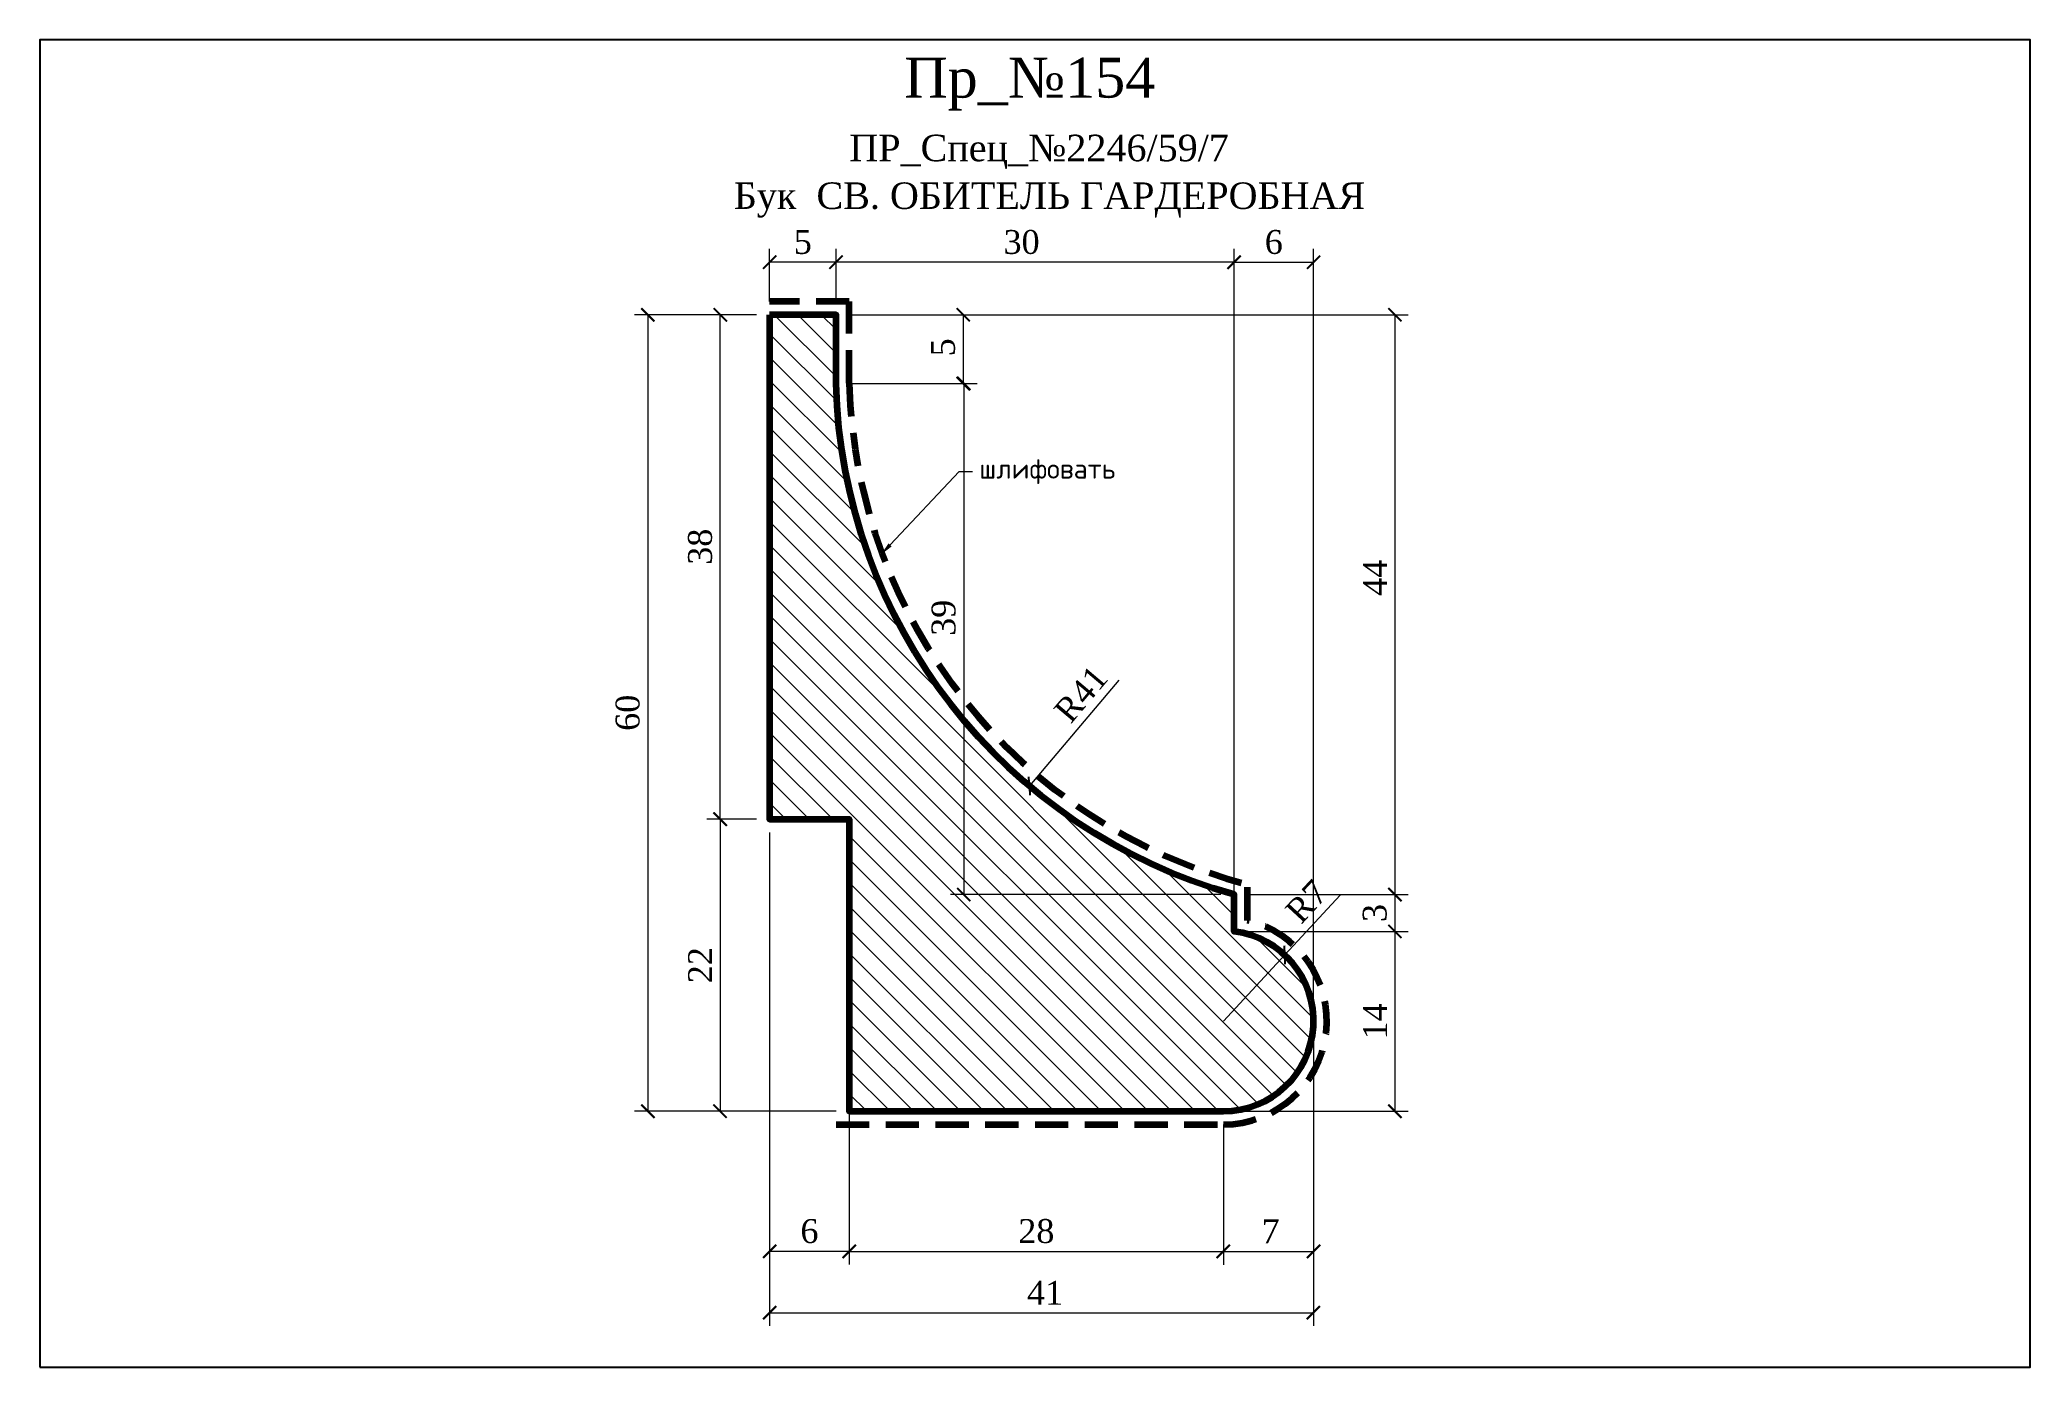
# Model space of a CAD drawing. Header units: millimetres. Extents: x 303871 to 304021, y -91521 to -91421.
import ezdxf
from ezdxf import colors
from ezdxf.entities.mleader import LeaderData, LeaderLine
from ezdxf.math import Vec2, Vec3

# ---------------------------------------------------------------- set-up
doc = ezdxf.new("R2010")
doc.units = ezdxf.units.MM
doc.header["$MEASUREMENT"] = 0
doc.linetypes.add('HIDDEN', pattern=[0.375, 0.25, -0.125])
doc.layers.add('Outside panel', color=7, linetype='Continuous', lineweight=18, true_color=0x7f5e57)
for name, color, linetype, lineweight in [('линия 15', 7, 'Continuous', 15), ('линия 50', 1, 'Continuous', 211), ('служебный слой РАЗМЕРЫ', 7, 'Continuous', 9)]:
    doc.layers.add(name, color=color, linetype=linetype, lineweight=lineweight)
doc.layers.add('размеры в модели', color=7, linetype='Continuous')
doc.styles.add('ELECT', font='times.ttf')
doc.styles.get("Standard").update_dxf_attribs({"font": 'times.ttf'})
doc.styles.add('ЕСКД профили текст', font='isocpeur.ttf')
doc.dimstyles.new('M_1', dxfattribs={"dimtxt": 1.8, "dimasz": 1, "dimexe": 1, "dimexo": 1, "dimgap": 0.6, "dimtad": 1, "dimdec": 0, "dimdsep": 46, "dimtxsty": 'Standard', "dimblk": 'ARCHTICK', "dimcen": -5, "dimclrd": 7, "dimclre": 7, "dimclrt": 7, "dimadec": 0, "dimazin": 0, "dimtfac": 1, "dimtdec": 0, "dimtmove": 0, "dimatfit": 3, "dimfxl": 1, "dimtolj": 1, "dimtzin": 0, "dimlwd": 5, "dimlwe": 5, "dimarcsym": 0})

# ---------------------------------------------------------------- blocks, each defined once
blk = doc.blocks.new('_ArchTick')
at = {"color": 0, "linetype": 'ByBlock', "const_width": 0.15}
blk.add_lwpolyline([(-0.5, -0.5), (0.5, 0.5)], dxfattribs=at)
blk = doc.blocks.new('*D18')
at = {"layer": 'Defpoints', "color": 0, "ltscale": 1000, "transparency": 16777216}
for p in [(303967.0706437639, -91494.69691581768), (303960.2767758623, -91501.49101898039), (303967.0706437639, -91512.05752126995)]:
    blk.add_point(p, dxfattribs=at)
at = {"layer": 'линия 15', "color": 7, "lineweight": 5, "ltscale": 1000, "transparency": 16777216}
for p, q in [((303967.0706437639, -91495.69691581768), (303967.0706437639, -91513.05752126995)), ((303960.2767758623, -91502.49101898039), (303960.2767758623, -91513.05752126995)), ((303960.2767758623, -91512.05752126995), (303967.0706437639, -91512.05752126995))]:
    blk.add_line(p, q, dxfattribs=at)
at = {"layer": 'линия 15', "color": 7, "lineweight": 5, "ltscale": 1000, "transparency": 16777216, "rotation": 180}
blk.add_blockref('_ArchTick', (303960.2767758623, -91512.05752126995), dxfattribs=at)
at = {"layer": 'линия 15', "color": 7, "lineweight": 5, "ltscale": 1000, "transparency": 16777216}
blk.add_blockref('_ArchTick', (303967.0706437639, -91512.05752126995), dxfattribs=at)
at = {"layer": 'линия 15', "color": 7, "ltscale": 1000, "transparency": 16777216, "insert": (303963.8347414533, -91510.5393525605), "char_height": 1.8, "attachment_point": 5}
blk.add_mtext('\\A1;7', dxfattribs=at)
blk = doc.blocks.new('*D17')
at = {"layer": 'Defpoints', "color": 0, "ltscale": 1000, "transparency": 16777216}
for p in [(303932.5909132077, -91446.66781898042), (303940.7133019039, -91485.1678189804), (303961.0827758623, -91485.1678189804)]:
    blk.add_point(p, dxfattribs=at)
at = {"layer": 'линия 15', "color": 7, "lineweight": 5, "ltscale": 1000, "transparency": 16777216}
for p, q in [((303933.5909132077, -91446.66781898042), (303941.7133019039, -91446.66781898042)), ((303940.7133019039, -91446.66781898042), (303940.7133019039, -91485.1678189804)), ((303960.0827758623, -91485.1678189804), (303939.7133019039, -91485.1678189804))]:
    blk.add_line(p, q, dxfattribs=at)
for p, rotation in [((303940.7133019039, -91446.66781898042), 90), ((303940.7133019039, -91485.1678189804), 270)]:
    blk.add_blockref('_ArchTick', p, dxfattribs=dict(at, rotation=rotation))
at = {"layer": 'линия 15', "color": 7, "ltscale": 1000, "transparency": 16777216, "insert": (303939.1951331944, -91464.32015683784), "char_height": 1.8, "attachment_point": 5, "rotation": 90}
blk.add_mtext('\\A1;39', dxfattribs=at)
blk = doc.blocks.new('*D16')
at = {"layer": 'Defpoints', "color": 0, "ltscale": 1000, "transparency": 16777216}
for p in [(303931.0827758623, -91441.49101898039), (303931.0827758623, -91446.6678189804), (303940.6717776859, -91446.6678189804)]:
    blk.add_point(p, dxfattribs=at)
at = {"layer": 'линия 15', "color": 7, "lineweight": 5, "ltscale": 1000, "transparency": 16777216}
for p, q in [((303932.0827758623, -91441.49101898039), (303941.6717776859, -91441.49101898039)), ((303940.6717776859, -91441.49101898039), (303940.6717776859, -91446.6678189804)), ((303932.0827758623, -91446.6678189804), (303941.6717776859, -91446.6678189804))]:
    blk.add_line(p, q, dxfattribs=at)
for p, rotation in [((303940.6717776859, -91441.49101898039), 90), ((303940.6717776859, -91446.6678189804), 270)]:
    blk.add_blockref('_ArchTick', p, dxfattribs=dict(at, rotation=rotation))
at = {"layer": 'линия 15', "color": 7, "ltscale": 1000, "transparency": 16777216, "insert": (303939.1562045064, -91443.9437332562), "char_height": 1.8, "attachment_point": 5, "rotation": 90}
blk.add_mtext('\\A1;5', dxfattribs=at)
blk = doc.blocks.new('*D15')
at = {"layer": 'Defpoints', "color": 0, "ltscale": 1000, "transparency": 16777216}
for p in [(303961.0827758623, -91487.95081898039), (303960.2767758623, -91501.49101898039), (303973.202856689, -91501.49101898039)]:
    blk.add_point(p, dxfattribs=at)
at = {"layer": 'линия 15', "color": 7, "lineweight": 5, "ltscale": 1000, "transparency": 16777216}
for p, q in [((303962.0827758623, -91487.95081898039), (303974.202856689, -91487.95081898039)), ((303973.202856689, -91487.95081898039), (303973.202856689, -91501.49101898039)), ((303961.2767758623, -91501.49101898039), (303974.202856689, -91501.49101898039))]:
    blk.add_line(p, q, dxfattribs=at)
for p, rotation in [((303973.202856689, -91487.95081898039), 90), ((303973.202856689, -91501.49101898039), 270)]:
    blk.add_blockref('_ArchTick', p, dxfattribs=dict(at, rotation=rotation))
at = {"layer": 'линия 15', "color": 7, "ltscale": 1000, "transparency": 16777216, "insert": (303971.702856689, -91494.72091898033), "char_height": 1.8, "attachment_point": 5, "rotation": 90}
blk.add_mtext('\\A1;14', dxfattribs=at)
blk = doc.blocks.new('*D14')
at = {"layer": 'Defpoints', "color": 0, "ltscale": 1000, "transparency": 16777216}
for p in [(303961.0827758623, -91485.1678189804), (303961.0827758623, -91487.95081898039), (303973.2028566889, -91487.95081898039)]:
    blk.add_point(p, dxfattribs=at)
at = {"layer": 'линия 15', "color": 7, "lineweight": 5, "ltscale": 1000, "transparency": 16777216}
for p, q in [((303962.0827758623, -91485.1678189804), (303974.2028566889, -91485.1678189804)), ((303973.2028566889, -91485.1678189804), (303973.2028566889, -91487.95081898039)), ((303962.0827758623, -91487.95081898039), (303974.2028566889, -91487.95081898039))]:
    blk.add_line(p, q, dxfattribs=at)
for p, rotation in [((303973.2028566889, -91485.1678189804), 90), ((303973.2028566889, -91487.95081898039), 270)]:
    blk.add_blockref('_ArchTick', p, dxfattribs=dict(at, rotation=rotation))
at = {"layer": 'линия 15', "color": 7, "ltscale": 1000, "transparency": 16777216, "insert": (303971.6872835094, -91486.55931898033), "char_height": 1.8, "attachment_point": 5, "rotation": 90}
blk.add_mtext('\\A1;3', dxfattribs=at)
blk = doc.blocks.new('*D13')
at = {"layer": 'Defpoints', "color": 0, "ltscale": 1000, "transparency": 16777216}
for p in [(303931.0827758623, -91441.49101898039), (303961.0827758623, -91485.1678189804), (303973.2028566886, -91485.1678189804)]:
    blk.add_point(p, dxfattribs=at)
at = {"layer": 'линия 15', "color": 7, "lineweight": 5, "ltscale": 1000, "transparency": 16777216}
for p, q in [((303932.0827758623, -91441.49101898039), (303974.2028566886, -91441.49101898039)), ((303973.2028566886, -91441.49101898039), (303973.2028566886, -91485.1678189804)), ((303962.0827758623, -91485.1678189804), (303974.2028566886, -91485.1678189804))]:
    blk.add_line(p, q, dxfattribs=at)
for p, rotation in [((303973.2028566886, -91441.49101898039), 90), ((303973.2028566886, -91485.1678189804), 270)]:
    blk.add_blockref('_ArchTick', p, dxfattribs=dict(at, rotation=rotation))
at = {"layer": 'линия 15', "color": 7, "ltscale": 1000, "transparency": 16777216, "insert": (303971.7028566886, -91461.31036447248), "char_height": 1.8, "attachment_point": 5, "rotation": 90}
blk.add_mtext('\\A1;44', dxfattribs=at)
blk = doc.blocks.new('*D12')
at = {"layer": 'Defpoints', "color": 0, "ltscale": 1000, "transparency": 16777216}
for p in [(303967.0706437639, -91437.53230683462), (303961.0827758623, -91487.95081898033), (303967.0706437639, -91494.69691581768)]:
    blk.add_point(p, dxfattribs=at)
at = {"layer": 'линия 15', "color": 7, "lineweight": 5, "ltscale": 1000, "transparency": 16777216}
for p, q in [((303961.0827758623, -91486.95081898033), (303961.0827758623, -91436.53230683462)), ((303967.0706437639, -91493.69691581768), (303967.0706437639, -91436.53230683462)), ((303961.0827758623, -91437.53230683462), (303967.0706437639, -91437.53230683462))]:
    blk.add_line(p, q, dxfattribs=at)
at = {"layer": 'линия 15', "color": 7, "lineweight": 5, "ltscale": 1000, "transparency": 16777216, "rotation": 180}
blk.add_blockref('_ArchTick', (303961.0827758623, -91437.53230683462), dxfattribs=at)
at = {"layer": 'линия 15', "color": 7, "lineweight": 5, "ltscale": 1000, "transparency": 16777216}
blk.add_blockref('_ArchTick', (303967.0706437639, -91437.53230683462), dxfattribs=at)
at = {"layer": 'линия 15', "color": 7, "ltscale": 1000, "transparency": 16777216, "insert": (303964.0767098131, -91436.0167336551), "char_height": 1.8, "attachment_point": 5}
blk.add_mtext('\\A1;6', dxfattribs=at)
blk = doc.blocks.new('*D11')
at = {"layer": 'Defpoints', "color": 0, "ltscale": 1000, "transparency": 16777216}
for p in [(303931.0827758623, -91437.53230683462), (303931.0827758623, -91441.49101898039), (303961.0827758623, -91485.1678189804)]:
    blk.add_point(p, dxfattribs=at)
at = {"layer": 'линия 15', "color": 7, "lineweight": 5, "ltscale": 1000, "transparency": 16777216}
for p, q in [((303931.0827758623, -91440.49101898039), (303931.0827758623, -91436.53230683462)), ((303961.0827758623, -91484.1678189804), (303961.0827758623, -91436.53230683462)), ((303961.0827758623, -91437.53230683462), (303931.0827758623, -91437.53230683462))]:
    blk.add_line(p, q, dxfattribs=at)
at = {"layer": 'линия 15', "color": 7, "lineweight": 5, "ltscale": 1000, "transparency": 16777216, "rotation": 180}
blk.add_blockref('_ArchTick', (303931.0827758623, -91437.53230683462), dxfattribs=at)
at = {"layer": 'линия 15', "color": 7, "lineweight": 5, "ltscale": 1000, "transparency": 16777216}
blk.add_blockref('_ArchTick', (303961.0827758623, -91437.53230683462), dxfattribs=at)
at = {"layer": 'линия 15', "color": 7, "ltscale": 1000, "transparency": 16777216, "insert": (303945.0701990163, -91436.0167336551), "char_height": 1.8, "attachment_point": 5}
blk.add_mtext('\\A1;30', dxfattribs=at)
blk = doc.blocks.new('*D10')
at = {"layer": 'Defpoints', "color": 0, "ltscale": 1000, "transparency": 16777216}
for p in [(303922.3613519323, -91441.49101898039), (303926.0827758623, -91441.49101898039), (303926.0827743275, -91479.49101898039)]:
    blk.add_point(p, dxfattribs=at)
at = {"layer": 'размеры в модели', "color": 7, "lineweight": 5, "ltscale": 1000, "transparency": 16777216}
for p, q in [((303925.0827758623, -91441.49101898039), (303921.3613519323, -91441.49101898039)), ((303922.3613519323, -91479.49101898039), (303922.3613519323, -91441.49101898039)), ((303925.0827743275, -91479.49101898039), (303921.3613519323, -91479.49101898039))]:
    blk.add_line(p, q, dxfattribs=at)
for p, rotation in [((303922.3613519323, -91441.49101898039), 90), ((303922.3613519323, -91479.49101898039), 270)]:
    blk.add_blockref('_ArchTick', p, dxfattribs=dict(at, rotation=rotation))
at = {"layer": 'размеры в модели', "color": 7, "ltscale": 1000, "transparency": 16777216, "insert": (303920.8457787528, -91458.96507100413), "char_height": 1.8, "attachment_point": 5, "rotation": 90}
blk.add_mtext('\\A1;38', dxfattribs=at)
blk = doc.blocks.new('*D9')
at = {"layer": 'Defpoints', "color": 0, "ltscale": 1000, "transparency": 16777216}
for p in [(303972.1971105017, -91445.56898679386), (303945.6560163933, -91476.98818901996)]:
    blk.add_point(p, dxfattribs=at)
at = {"layer": 'размеры в модели', "color": 7, "lineweight": 5, "ltscale": 1000, "transparency": 16777216}
blk.add_line((303952.3868603557, -91469.02025270418), (303945.6560163933, -91476.98818901996), dxfattribs=at)
at = {"layer": 'размеры в модели', "color": 7, "lineweight": 5, "ltscale": 1000, "transparency": 16777216, "rotation": 229.810842776581}
blk.add_blockref('_ArchTick', (303945.6560163933, -91476.98818901996), dxfattribs=at)
at = {"layer": 'размеры в модели', "color": 7, "ltscale": 1000, "transparency": 16777216, "insert": (303949.5435815932, -91470.06165764894), "char_height": 1.8, "attachment_point": 5, "rotation": 49.810842776580934}
blk.add_mtext('\\A1;R41', dxfattribs=at)
blk = doc.blocks.new('*D8')
at = {"layer": 'Defpoints', "color": 0, "ltscale": 1000, "transparency": 16777216}
for p in [(303964.8961113099, -91489.71500812411), (303960.2765405971, -91494.69691581768)]:
    blk.add_point(p, dxfattribs=at)
at = {"layer": 'размеры в модели', "color": 7, "lineweight": 5, "ltscale": 1000, "transparency": 16777216}
for p in [(303969.0696674777, -91485.21409821826), (303960.2765405971, -91494.69691581768)]:
    blk.add_line(p, (303964.8961113099, -91489.71500812411), dxfattribs=at)
at = {"layer": 'размеры в модели', "color": 7, "lineweight": 5, "ltscale": 1000, "transparency": 16777216, "rotation": 227.161181033224}
blk.add_blockref('_ArchTick', (303964.8961113099, -91489.71500812411), dxfattribs=at)
at = {"layer": 'размеры в модели', "color": 7, "ltscale": 1000, "transparency": 16777216, "insert": (303966.5496010571, -91485.69902281245), "char_height": 1.8, "attachment_point": 5, "rotation": 47.161181033223976}
blk.add_mtext('\\A1;R7', dxfattribs=at)
blk = doc.blocks.new('*D7')
at = {"layer": 'Defpoints', "color": 0, "ltscale": 1000, "transparency": 16777216}
for p in [(303926.0827743275, -91479.49101898039), (303932.0827743275, -91479.49101898039), (303926.0827743275, -91512.04812073494)]:
    blk.add_point(p, dxfattribs=at)
at = {"layer": 'размеры в модели', "color": 7, "lineweight": 5, "ltscale": 1000, "transparency": 16777216}
for p, q in [((303926.0827743275, -91480.49101898039), (303926.0827743275, -91513.04812073494)), ((303932.0827743275, -91480.49101898039), (303932.0827743275, -91513.04812073494)), ((303932.0827743275, -91512.04812073494), (303926.0827743275, -91512.04812073494))]:
    blk.add_line(p, q, dxfattribs=at)
at = {"layer": 'размеры в модели', "color": 7, "lineweight": 5, "ltscale": 1000, "transparency": 16777216, "rotation": 180}
blk.add_blockref('_ArchTick', (303926.0827743275, -91512.04812073494), dxfattribs=at)
at = {"layer": 'размеры в модели', "color": 7, "lineweight": 5, "ltscale": 1000, "transparency": 16777216}
blk.add_blockref('_ArchTick', (303932.0827743275, -91512.04812073494), dxfattribs=at)
at = {"layer": 'размеры в модели', "color": 7, "ltscale": 1000, "transparency": 16777216, "insert": (303929.0827743275, -91510.53254755541), "char_height": 1.8, "attachment_point": 5}
blk.add_mtext('\\A1;6', dxfattribs=at)
blk = doc.blocks.new('*D6')
at = {"layer": 'Defpoints', "color": 0, "ltscale": 1000, "transparency": 16777216}
for p in [(303926.0827743275, -91479.49101898039), (303922.3408316436, -91501.49101898039), (303932.0827743275, -91501.49101898039)]:
    blk.add_point(p, dxfattribs=at)
at = {"layer": 'размеры в модели', "color": 7, "lineweight": 5, "ltscale": 1000, "transparency": 16777216}
for p, q in [((303925.0827743275, -91479.49101898039), (303921.3408316436, -91479.49101898039)), ((303922.3408316436, -91479.49101898039), (303922.3408316436, -91501.49101898039)), ((303931.0827743275, -91501.49101898039), (303921.3408316436, -91501.49101898039))]:
    blk.add_line(p, q, dxfattribs=at)
for p, rotation in [((303922.3408316436, -91479.49101898039), 90), ((303922.3408316436, -91501.49101898039), 270)]:
    blk.add_blockref('_ArchTick', p, dxfattribs=dict(at, rotation=rotation))
at = {"layer": 'размеры в модели', "color": 7, "ltscale": 1000, "transparency": 16777216, "insert": (303920.8408316436, -91490.49101898033), "char_height": 1.8, "attachment_point": 5, "rotation": 90}
blk.add_mtext('\\A1;22', dxfattribs=at)
blk = doc.blocks.new('*D5')
at = {"layer": 'Defpoints', "color": 0, "ltscale": 1000, "transparency": 16777216}
for p in [(303926.0827743275, -91479.49101898039), (303967.0586385534, -91495.10063001339), (303967.0586385534, -91516.67061880663)]:
    blk.add_point(p, dxfattribs=at)
at = {"layer": 'размеры в модели', "color": 7, "lineweight": 5, "ltscale": 1000, "transparency": 16777216}
for p, q in [((303926.0827743275, -91480.49101898039), (303926.0827743275, -91517.67061880663)), ((303967.0586385534, -91496.10063001339), (303967.0586385534, -91517.67061880663)), ((303926.0827743275, -91516.67061880663), (303967.0586385534, -91516.67061880663))]:
    blk.add_line(p, q, dxfattribs=at)
at = {"layer": 'размеры в модели', "color": 7, "lineweight": 5, "ltscale": 1000, "transparency": 16777216, "rotation": 180}
blk.add_blockref('_ArchTick', (303926.0827743275, -91516.67061880663), dxfattribs=at)
at = {"layer": 'размеры в модели', "color": 7, "lineweight": 5, "ltscale": 1000, "transparency": 16777216}
blk.add_blockref('_ArchTick', (303967.0586385534, -91516.67061880663), dxfattribs=at)
at = {"layer": 'размеры в модели', "color": 7, "ltscale": 1000, "transparency": 16777216, "insert": (303946.8356916656, -91515.17061880663), "char_height": 1.8, "attachment_point": 5}
blk.add_mtext('\\A1;41', dxfattribs=at)
blk = doc.blocks.new('*D4')
at = {"layer": 'Defpoints', "color": 0, "ltscale": 1000, "transparency": 16777216}
for p in [(303932.0827743275, -91501.49101898039), (303960.2767758603, -91501.49101898039), (303960.2767758603, -91512.04812073494)]:
    blk.add_point(p, dxfattribs=at)
at = {"layer": 'размеры в модели', "color": 7, "lineweight": 5, "ltscale": 1000, "transparency": 16777216}
for p, q in [((303932.0827743275, -91502.49101898039), (303932.0827743275, -91513.04812073494)), ((303960.2767758603, -91502.49101898039), (303960.2767758603, -91513.04812073494)), ((303932.0827743275, -91512.04812073494), (303960.2767758603, -91512.04812073494))]:
    blk.add_line(p, q, dxfattribs=at)
at = {"layer": 'размеры в модели', "color": 7, "lineweight": 5, "ltscale": 1000, "transparency": 16777216, "rotation": 180}
blk.add_blockref('_ArchTick', (303932.0827743275, -91512.04812073494), dxfattribs=at)
at = {"layer": 'размеры в модели', "color": 7, "lineweight": 5, "ltscale": 1000, "transparency": 16777216}
blk.add_blockref('_ArchTick', (303960.2767758603, -91512.04812073494), dxfattribs=at)
at = {"layer": 'размеры в модели', "color": 7, "ltscale": 1000, "transparency": 16777216, "insert": (303946.1797750939, -91510.53254755541), "char_height": 1.8, "attachment_point": 5}
blk.add_mtext('\\A1;28', dxfattribs=at)
blk = doc.blocks.new('*D3')
at = {"layer": 'Defpoints', "color": 0, "ltscale": 1000, "transparency": 16777216}
for p in [(303926.0827758623, -91437.53230683462), (303926.0827758623, -91441.49101898039), (303931.0827758623, -91441.49101898039)]:
    blk.add_point(p, dxfattribs=at)
at = {"layer": 'размеры в модели', "color": 7, "lineweight": 5, "ltscale": 1000, "transparency": 16777216}
for p, q in [((303926.0827758623, -91440.49101898039), (303926.0827758623, -91436.53230683462)), ((303931.0827758623, -91440.49101898039), (303931.0827758623, -91436.53230683462)), ((303931.0827758623, -91437.53230683462), (303926.0827758623, -91437.53230683462))]:
    blk.add_line(p, q, dxfattribs=at)
at = {"layer": 'размеры в модели', "color": 7, "lineweight": 5, "ltscale": 1000, "transparency": 16777216, "rotation": 180}
blk.add_blockref('_ArchTick', (303926.0827758623, -91437.53230683462), dxfattribs=at)
at = {"layer": 'размеры в модели', "color": 7, "lineweight": 5, "ltscale": 1000, "transparency": 16777216}
blk.add_blockref('_ArchTick', (303931.0827758623, -91437.53230683462), dxfattribs=at)
at = {"layer": 'размеры в модели', "color": 7, "ltscale": 1000, "transparency": 16777216, "insert": (303928.5827758623, -91436.0167336551), "char_height": 1.8, "attachment_point": 5}
blk.add_mtext('\\A1;5', dxfattribs=at)
blk = doc.blocks.new('*D2')
at = {"layer": 'Defpoints', "color": 0, "ltscale": 1000, "transparency": 16777216}
for p in [(303926.0827743275, -91441.49101898039), (303916.9039918575, -91501.49101898039), (303932.0827743275, -91501.49101898039)]:
    blk.add_point(p, dxfattribs=at)
at = {"layer": 'размеры в модели', "color": 7, "lineweight": 5, "ltscale": 1000, "transparency": 16777216}
for p, q in [((303925.0827743275, -91441.49101898039), (303915.9039918575, -91441.49101898039)), ((303916.9039918575, -91441.49101898039), (303916.9039918575, -91501.49101898039)), ((303931.0827743275, -91501.49101898039), (303915.9039918575, -91501.49101898039))]:
    blk.add_line(p, q, dxfattribs=at)
for p, rotation in [((303916.9039918575, -91441.49101898039), 90), ((303916.9039918575, -91501.49101898039), 270)]:
    blk.add_blockref('_ArchTick', p, dxfattribs=dict(at, rotation=rotation))
at = {"layer": 'размеры в модели', "color": 7, "ltscale": 1000, "transparency": 16777216, "insert": (303915.388418678, -91471.47483754114), "char_height": 1.8, "attachment_point": 5, "rotation": 90}
blk.add_mtext('\\A1;60', dxfattribs=at)

msp = doc.modelspace()

# ---------------------------------------------------------------- hatches: boundary and pattern name
at = {"layer": 'Outside panel', "ltscale": 1000}
h = msp.add_hatch(dxfattribs=at)
h.set_pattern_fill('ANSI31', color=256, scale=10, angle=90)
h.set_pattern_definition([(135, (-7285.583197787171, 5957.337355592754), (-0.8838834764831844, -0.8838834764831844), [])])
edge = h.paths.add_edge_path()
edge.add_line((303926.0827743275, -91441.49101898039), (303926.0827743275, -91479.49101898039))
edge.add_line((303926.0827743275, -91479.49101898039), (303932.0827743275, -91479.49101898039))
edge.add_line((303932.0827743275, -91479.49101898039), (303932.0827743275, -91501.49101898039))
edge.add_line((303932.0827743275, -91501.49101898039), (303960.2767758623, -91501.49101898039))
edge.add_arc((303960.2765405971, -91494.69691581768), 6.794103166785781, 270.0019840296061, 443.1848272750051)
edge.add_line((303961.0827758623, -91487.95081898039), (303961.0827758623, -91485.1678189804))
edge.add_arc((303972.1971105017, -91445.56898679386), 41.12901585272122, 181.5309371634391, 254.3219874866178, ccw=False)
edge.add_line((303931.0827758623, -91446.6678189804), (303931.0827758623, -91441.49101898039))
edge.add_line((303931.0827758623, -91441.49101898039), (303926.0827758623, -91441.49101898039))

# ---------------------------------------------------------------- linework, layer by layer
at = {"color": 6, "ltscale": 1000}
msp.add_lwpolyline([(303871.0798025377, -91520.77502325838), (304021.0798025377, -91520.77502325838), (304021.0798025377, -91420.77502325838), (303871.0798025377, -91420.77502325838)], close=True, dxfattribs=at)
at = {"layer": 'линия 50', "color": 7}
msp.add_lwpolyline([(303926.0827743275, -91441.49101898039), (303926.0827743275, -91479.49101898039), (303932.0827743275, -91479.49101898039), (303932.0827743275, -91501.49101898039), (303960.2767758623, -91501.49101898039, 0.9422110000000075), (303961.0827758623, -91487.95081898039), (303961.0827758623, -91485.1678189804, -0.3287399999999921), (303931.0827758623, -91446.6678189804), (303931.0827758623, -91441.49101898039), (303926.0827758623, -91441.49101898039)], format="xyb", dxfattribs=at)
at = {"layer": 'линия 50', "color": 1, "linetype": 'HIDDEN', "ltscale": 10, "true_color": 0xff0909}
msp.add_lwpolyline([(303931.0827743275, -91502.49101898039), (303960.2767758623, -91502.49101898039, 0.8893896831296741), (303962.0827758623, -91487.1149926882), (303962.0827758623, -91484.40245365056, -0.3338750840044551), (303932.0827758623, -91446.65437600862), (303932.0827758623, -91440.49101898039), (303926.0827758623, -91440.49101898039)], format="xyb", dxfattribs=at)

# ---------------------------------------------------------------- texts
at = {"color": 5, "ltscale": 1000, "style": 'ELECT'}
msp.add_text('Пр_№154', height=3, dxfattribs=at).set_placement((303936.2246814188, -91425.12717383189))
at = {"color": 7, "ltscale": 1000, "style": 'ELECT'}
for s, p in [('ПР_Спец_№2246/59/7 ', (303932.0871764184, -91429.92214483095)), ('Бук  СВ. ОБИТЕЛЬ ГАРДЕРОБНАЯ', (303923.3859652899, -91433.51768329466))]:
    msp.add_text(s, height=2, dxfattribs=at).set_placement(p)

# ---------------------------------------------------------------- dimensions: what is measured, and where the dimension line sits
at = {"layer": 'линия 15', "color": 5, "ltscale": 1000}
for base, p1, p2, picture, middle in [((303931.0827758623, -91437.53230683462), (303961.0827758623, -91485.1678189804), (303931.0827758623, -91441.49101898039), '*D11', (303945.0701990163, -91437.53230683462)), ((303967.0706437639, -91437.53230683462), (303961.0827758623, -91487.95081898033), (303967.0706437639, -91494.69691581768), '*D12', (303964.0767098131, -91437.53230683462)), ((303967.0706437639, -91512.05752126995), (303960.2767758623, -91501.49101898039), (303967.0706437639, -91494.69691581768), '*D18', (303963.8347414533, -91512.05752126995))]:
    dim = msp.add_linear_dim(base=base, p1=p1, p2=p2, dimstyle='M_1', dxfattribs=at)
    dim.commit()
    dim.dimension.update_dxf_attribs({"geometry": picture, "text_midpoint": middle, "dimtype": 128})
for base, p1, p2, picture, middle in [((303940.6717776859, -91446.6678189804), (303931.0827758623, -91441.49101898039), (303931.0827758623, -91446.6678189804), '*D16', (303940.6717776859, -91443.9437332562)), ((303973.2028566886, -91485.1678189804), (303931.0827758623, -91441.49101898039), (303961.0827758623, -91485.1678189804), '*D13', (303973.2028566886, -91461.31036447248)), ((303940.7133019039, -91485.1678189804), (303932.5909132077, -91446.66781898042), (303961.0827758623, -91485.1678189804), '*D17', (303940.7133019039, -91464.32015683784))]:
    dim = msp.add_linear_dim(base=base, p1=p1, p2=p2, angle=90, dimstyle='M_1', dxfattribs=at)
    dim.commit()
    dim.dimension.update_dxf_attribs({"geometry": picture, "text_midpoint": middle, "dimtype": 128})
for base, p1, p2, picture, middle in [((303973.2028566889, -91487.95081898039), (303961.0827758623, -91485.1678189804), (303961.0827758623, -91487.95081898039), '*D14', (303971.6872835094, -91486.55931898033)), ((303973.202856689, -91501.49101898039), (303961.0827758623, -91487.95081898039), (303960.2767758623, -91501.49101898039), '*D15', (303971.702856689, -91494.72091898033))]:
    dim = msp.add_linear_dim(base=base, p1=p1, p2=p2, angle=90, dimstyle='M_1', dxfattribs=at)
    dim.commit()
    dim.dimension.update_dxf_attribs({"geometry": picture, "text_midpoint": middle})
at = {"layer": 'размеры в модели', "color": 0, "ltscale": 1000}
for base, p1, p2, angle, picture, middle in [((303926.0827758623, -91437.53230683462), (303931.0827758623, -91441.49101898039), (303926.0827758623, -91441.49101898039), 180, '*D3', (303928.5827758623, -91436.0167336551)), ((303922.3408316436, -91501.49101898039), (303926.0827743275, -91479.49101898039), (303932.0827743275, -91501.49101898039), 90, '*D6', (303920.8408316436, -91490.49101898033)), ((303926.0827743275, -91512.04812073494), (303932.0827743275, -91479.49101898039), (303926.0827743275, -91479.49101898039), 180, '*D7', (303929.0827743275, -91510.53254755541)), ((303960.2767758603, -91512.04812073494), (303932.0827743275, -91501.49101898039), (303960.2767758603, -91501.49101898039), 180, '*D4', (303946.1797750939, -91510.53254755541))]:
    dim = msp.add_linear_dim(base=base, p1=p1, p2=p2, angle=angle, dimstyle='M_1', dxfattribs=at)
    dim.commit()
    dim.dimension.update_dxf_attribs({"geometry": picture, "text_midpoint": middle})
for base, p1, p2, angle, picture, middle in [((303916.9039918575, -91501.49101898039), (303926.0827743275, -91441.49101898039), (303932.0827743275, -91501.49101898039), 90, '*D2', (303916.9039918575, -91471.47483754114)), ((303967.0586385534, -91516.67061880663), (303926.0827743275, -91479.49101898039), (303967.0586385534, -91495.10063001339), 180, '*D5', (303946.8356916656, -91516.67061880663))]:
    dim = msp.add_linear_dim(base=base, p1=p1, p2=p2, angle=angle, dimstyle='M_1', dxfattribs=at)
    dim.commit()
    dim.dimension.update_dxf_attribs({"geometry": picture, "text_midpoint": middle, "dimtype": 128})
at = {"layer": 'размеры в модели', "color": 5, "ltscale": 1000}
dim = msp.add_linear_dim(base=(303922.3613519323, -91441.49101898039), p1=(303926.0827743275, -91479.49101898039), p2=(303926.0827758623, -91441.49101898039), angle=90, dimstyle='M_1', dxfattribs=at)
dim.commit()
dim.dimension.update_dxf_attribs({"geometry": '*D10', "text_midpoint": (303922.3613519323, -91458.96507100413), "dimtype": 128})
at = {"layer": 'размеры в модели', "color": 0, "ltscale": 1000}
dim = msp.add_radius_dim(center=(303972.1971105017, -91445.56898679386), mpoint=(303945.6560163933, -91476.98818901996), dimstyle='M_1', dxfattribs=at)
dim.commit()
dim.dimension.update_dxf_attribs({"geometry": '*D9', "text_midpoint": (303950.6894588374, -91471.0296273496), "dimtype": 132})
dim = msp.add_radius_dim(center=(303960.2765405971, -91494.69691581768), mpoint=(303964.8961113099, -91489.71500812411), dimstyle='M_1', dxfattribs=at)
dim.commit()
dim.dimension.update_dxf_attribs({"geometry": '*D8', "text_midpoint": (303966.5496010571, -91485.69902281245)})

# ---------------------------------------------------------------- leaders
at = {"layer": 'служебный слой РАЗМЕРЫ'}
ml = msp.add_multileader_mtext('Standard', dxfattribs=at)
ml.set_content('\\A1;шлифовать', color=256, style='ЕСКД профили текст')
ml.set_leader_properties(color=256, linetype='ByLayer', lineweight=-1)
ml.build(insert=Vec2(0, 0))
ml.multileader.update_dxf_attribs({"dogleg_length": 1, "arrow_head_size": 1})
ctx = ml.context
ctx.base_point, ctx.char_height, ctx.arrow_head_size, ctx.landing_gap_size, ctx.plane_origin = Vec3(303941.3732677475, -91453.30826742566), 1.5, 1, 0.5, Vec3(303960.4079989329, -91422.45287966829)
notes = []
notes.append((ctx, [(1, (1, 1, 0), (303940.3732677475, -91453.30826742566), (1, 0), 1, [(0, [(303934.469107663, -91459.55723962744)], 0, [])])]))
ctx.mtext.insert, ctx.mtext.flow_direction = Vec3(303941.8732677475, -91452.33326742565), 5
for ctx, leaders in notes:
    for number, flags, end, landing, length, lines in leaders:
        leader = LeaderData()
        leader.index, (leader.has_last_leader_line, leader.has_dogleg_vector, leader.attachment_direction) = number, flags
        leader.last_leader_point, leader.dogleg_vector, leader.dogleg_length = Vec3(end), Vec3(landing), length
        for number, points, colour, breaks in lines:
            line = LeaderLine()
            line.index, line.vertices, line.color, line.breaks = number, Vec3.list(points), colors.encode_raw_color(colour), breaks
            leader.lines.append(line)
        ctx.leaders.append(leader)

doc.saveas('drawing.dxf')
